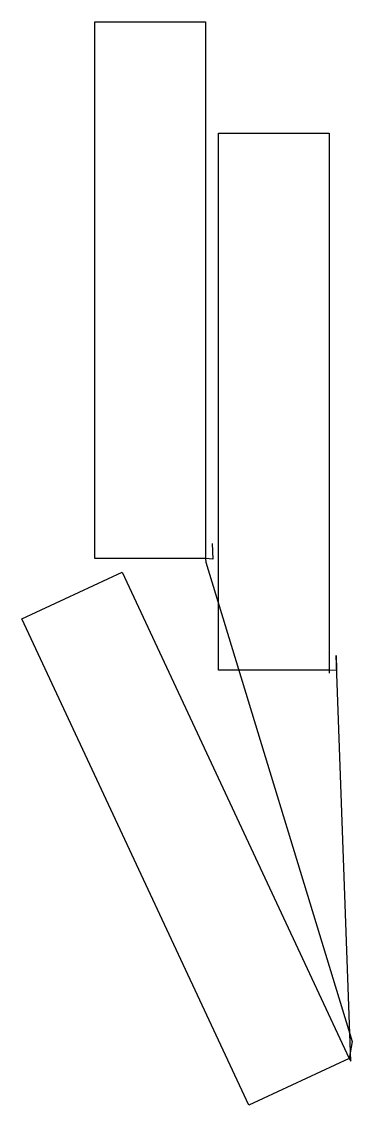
# Model space of a CAD drawing. Header units: metres. Extents: x 39 to 581, y 596 to 2375.
import ezdxf

# ---------------------------------------------------------------- set-up
doc = ezdxf.new("R2010")
doc.units = ezdxf.units.M

msp = doc.modelspace()

# ---------------------------------------------------------------- linework, layer by layer
at = {"layer": 'TOOL_0'}
for p, q in [((158.881, 1493.509), (158.881, 2375.009)), ((158.881, 2375.009), (340.381, 2375.009)), ((340.381, 2375.009), (340.381, 1493.509)), ((361.48, 1310.182), (361.48, 2191.682)), ((361.48, 2191.682), (542.98, 2191.682)), ((542.98, 2191.682), (542.98, 1310.182)), ((351.549, 1518.347), (352.147, 1492.58)), ((340.381, 1493.509), (158.881, 1493.509)), ((352.147, 1492.58), (340.381, 1493.509)), ((340.381, 1493.509), (340.797, 1487.487)), ((340.797, 1487.487), (581.068, 700.232)), ((39, 1394.492), (203.495, 1471.197)), ((203.495, 1471.197), (576.033, 672.287)), ((411.538, 595.582), (39, 1394.492)), ((578.526, 667.932), (554.719, 1334.014)), ((554.719, 1334.014), (555.121, 1309.811)), ((542.98, 1310.182), (361.48, 1310.182)), ((555.121, 1309.811), (542.98, 1310.182)), ((542.98, 1310.182), (543.328, 1305.105)), ((581.068, 700.232), (576.033, 672.287)), ((576.033, 672.287), (411.538, 595.582)), ((576.033, 672.287), (578.526, 667.932))]:
    msp.add_line(p, q, dxfattribs=at)

doc.saveas('drawing.dxf')
